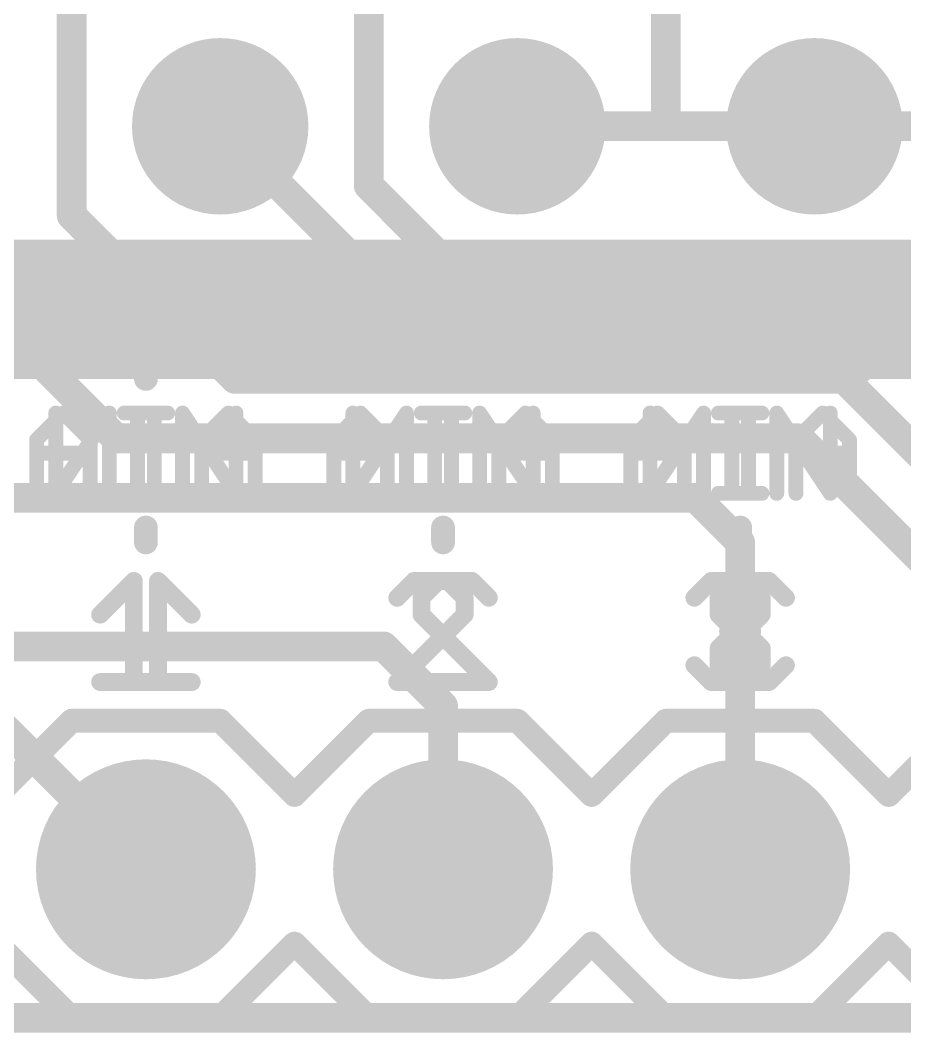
# Model space of a CAD drawing. Extents: x -38 to 87, y -12 to 48.
# Drawn here: x 16.71 to 24.27, y -0.13 to 8.53 of the extents above; entities that cross this region are included whole.
import ezdxf

# ---------------------------------------------------------------- set-up
doc = ezdxf.new("R2010")
doc.units = 0
for name, color, linetype in [('1', 12, 'CONTINUOUS'), ('16', 132, 'CONTINUOUS'), ('17', 110, 'CONTINUOUS'), ('20', 53, 'CONTINUOUS'), ('21', 41, 'CONTINUOUS'), ('22', 40, 'CONTINUOUS'), ('51', 53, 'CONTINUOUS')]:
    doc.layers.add(name, color=color, linetype=linetype)

# ---------------------------------------------------------------- blocks, each defined once
blk = doc.blocks.new('ROUNDP')
at = {"const_width": 0.5}
blk.add_lwpolyline([(0, -0.25, 1), (0, 0.25, 1), (0, -0.25)], format="xyb", dxfattribs=at)
blk = doc.blocks.new('RECT')
blk.add_solid([(-0.5, -0.5), (0.5, -0.5), (-0.5, 0.5), (0.5, 0.5)])

msp = doc.modelspace()

# ---------------------------------------------------------------- linework, layer by layer
at = {"layer": '1', "const_width": 0.254}
for points in [[(17.145, 9.52), (17.145, 6.858)], [(19.685, 9.52), (19.685, 7.112)], [(22.225, 9.52), (22.225, 7.62)], [(18.415, 7.62), (20.066, 5.969)], [(20.955, 7.62), (22.225, 7.62)], [(22.225, 7.62), (23.495, 7.62)], [(24.511, 7.62), (23.495, 7.62)], [(20.32, 6.477), (19.685, 7.112)], [(17.145, 6.858), (18.542, 5.461)], [(15.875, 6.604), (17.526, 4.953)], [(24.511, 6.477), (20.32, 6.477)], [(20.066, 5.969), (24.13, 5.969)], [(24.13, 5.969), (26.67, 3.429)], [(18.542, 5.461), (23.749, 5.461)], [(23.749, 5.461), (27.94, 1.27)], [(17.526, 4.953), (23.368, 4.953)], [(23.368, 4.953), (25.4, 2.921)], [(15.748, 4.445), (22.479, 4.445)], [(22.479, 4.445), (22.86, 4.064)], [(22.86, 4.064), (22.86, 1.27)], [(12.319, 3.175), (19.812, 3.175)], [(20.32, 2.667), (19.812, 3.175)], [(17.78, 1.27), (16.383, 2.667)], [(20.32, 1.27), (20.32, 2.667)], [(0, 0), (68.58, 0)]]:
    msp.add_lwpolyline(points, dxfattribs=at)
at = {"layer": '1', "const_width": 0.127}
for points in [[(18.4599, 7.6649, 1), (18.3701, 7.5751)], [(20.955, 7.6835, 1), (20.955, 7.5565)], [(22.225, 7.6835, 1), (22.225, 7.5565)], [(22.225, 7.5565, 1), (22.225, 7.6835)], [(23.495, 7.6835, 1), (23.495, 7.5565)], [(23.495, 7.5565, 1), (23.495, 7.6835)], [(22.1615, 7.62, 1), (22.2885, 7.62)], [(19.7299, 7.1569, 1), (19.6401, 7.0671)], [(19.6215, 7.112, 1), (19.7485, 7.112)], [(17.1899, 6.9029, 1), (17.1001, 6.8131)], [(17.0815, 6.858, 1), (17.2085, 6.858)], [(20.32, 6.5405, 1), (20.32, 6.4135)], [(20.2751, 6.4321, 1), (20.3649, 6.5219)], [(20.066, 6.0325, 1), (20.066, 5.9055)], [(20.0211, 5.9241, 1), (20.1109, 6.0139)], [(24.1749, 6.0139, 1), (24.0851, 5.9241)], [(24.13, 5.9055, 1), (24.13, 6.0325)], [(18.542, 5.5245, 1), (18.542, 5.3975)], [(18.4971, 5.4161, 1), (18.5869, 5.5059)], [(23.7939, 5.5059, 1), (23.7041, 5.4161)], [(23.749, 5.3975, 1), (23.749, 5.5245)], [(17.526, 5.0165, 1), (17.526, 4.8895)], [(17.4811, 4.9081, 1), (17.5709, 4.9979)], [(23.4129, 4.9979, 1), (23.3231, 4.9081)], [(23.368, 4.8895, 1), (23.368, 5.0165)], [(22.5239, 4.4899, 1), (22.4341, 4.4001)], [(22.479, 4.3815, 1), (22.479, 4.5085)], [(22.9235, 4.064, 1), (22.7965, 4.064)], [(22.8151, 4.0191, 1), (22.9049, 4.1089)], [(19.8569, 3.2199, 1), (19.7671, 3.1301)], [(19.812, 3.1115, 1), (19.812, 3.2385)], [(20.3835, 2.667, 1), (20.2565, 2.667)], [(20.2751, 2.6221, 1), (20.3649, 2.7119)], [(17.7351, 1.2251, 1), (17.8249, 1.3149)], [(20.2565, 1.27, 1), (20.3835, 1.27)], [(22.7965, 1.27, 1), (22.9235, 1.27)]]:
    msp.add_lwpolyline(points, format="xyb", dxfattribs=at)
at = {"layer": '16'}
for points, const_width in [([(12.827, 5.969), (47.244, 5.969)], 1.016), ([(0, 0), (68.58, 0)], 0.254)]:
    msp.add_lwpolyline(points, dxfattribs=dict(at, const_width=const_width))
at = {"layer": '20', "const_width": 0.2032}
msp.add_lwpolyline([(6.35, 0), (62.23, 0)], dxfattribs=at)
at = {"layer": '21'}
for points, const_width in [([(62.74, 6.55), (5.84, 6.55)], 0.2032), ([(21.8009, 6.1855), (21.8009, 5.4991)], 0.127), ([(22.6637, 6.1855), (22.5493, 6.0711)], 0.127), ([(22.8925, 6.1855), (22.6637, 6.1855)], 0.127), ([(23.0069, 6.0711), (22.8925, 6.1855)], 0.127), ([(23.2977, 5.9567), (23.5265, 6.1855)], 0.127), ([(23.5265, 6.1855), (23.5265, 5.4991)], 0.127), ([(17.78, 5.461), (17.78, 6.096)], 0.2032), ([(20.32, 5.461), (20.32, 6.096)], 0.2032), ([(22.5493, 6.0711), (22.5493, 5.6135)], 0.127), ([(22.5493, 5.6135), (22.6637, 5.4991)], 0.127), ([(22.8925, 5.4991), (23.0069, 5.6135)], 0.127), ([(21.8009, 5.4991), (22.2585, 5.4991)], 0.127), ([(22.6637, 5.4991), (22.8925, 5.4991)], 0.127), ([(23.2977, 5.4991), (23.7553, 5.4991)], 0.127), ([(16.8456, 4.9407), (17.0744, 5.1695)], 0.127), ([(17.0744, 5.1695), (17.3032, 4.9407)], 0.127), ([(17.594, 5.1695), (17.8228, 5.1695)], 0.127), ([(17.7084, 4.4831), (17.7084, 5.1695)], 0.127), ([(18.093, 4.4831), (18.093, 5.1695)], 0.127), ([(18.093, 5.1695), (18.5506, 4.4831)], 0.127), ([(18.5506, 4.4831), (18.5506, 5.1695)], 0.127), ([(19.3856, 4.9407), (19.6144, 5.1695)], 0.127), ([(19.6144, 5.1695), (19.8432, 4.9407)], 0.127), ([(20.134, 5.1695), (20.3628, 5.1695)], 0.127), ([(20.2484, 4.4831), (20.2484, 5.1695)], 0.127), ([(20.633, 4.4831), (20.633, 5.1695)], 0.127), ([(20.633, 5.1695), (21.0906, 4.4831)], 0.127), ([(21.0906, 4.4831), (21.0906, 5.1695)], 0.127), ([(21.9256, 4.9407), (22.1544, 5.1695)], 0.127), ([(22.1544, 5.1695), (22.3832, 4.9407)], 0.127), ([(22.674, 5.1695), (22.9028, 5.1695)], 0.127), ([(22.7884, 4.4831), (22.7884, 5.1695)], 0.127), ([(23.173, 4.4831), (23.173, 5.1695)], 0.127), ([(23.173, 5.1695), (23.6306, 4.4831)], 0.127), ([(23.6306, 4.4831), (23.6306, 5.1695)], 0.127), ([(16.8456, 4.4831), (16.8456, 4.9407)], 0.127), ([(17.3032, 4.9407), (17.3032, 4.4831)], 0.127), ([(19.3856, 4.4831), (19.3856, 4.9407)], 0.127), ([(19.8432, 4.9407), (19.8432, 4.4831)], 0.127), ([(21.9256, 4.4831), (21.9256, 4.9407)], 0.127), ([(22.3832, 4.9407), (22.3832, 4.4831)], 0.127), ([(16.8456, 4.8263), (17.3032, 4.8263)], 0.127), ([(19.3856, 4.8263), (19.8432, 4.8263)], 0.127), ([(21.9256, 4.8263), (22.3832, 4.8263)], 0.127), ([(17.594, 4.4831), (17.8228, 4.4831)], 0.127), ([(20.134, 4.4831), (20.3628, 4.4831)], 0.127), ([(22.674, 4.4831), (22.9028, 4.4831)], 0.127), ([(17.78, 4.064), (17.78, 4.191)], 0.2032), ([(20.32, 4.064), (20.32, 4.191)], 0.2032), ([(22.86, 4.064), (22.86, 4.191)], 0.2032), ([(17.3884, 3.4464), (17.6766, 3.7345)], 0.1524), ([(17.6766, 3.7345), (17.6766, 2.8702)], 0.1524), ([(20.0725, 3.7345), (19.9284, 3.5905)], 0.1524), ([(20.3606, 3.7345), (20.0725, 3.7345)], 0.1524), ([(20.5047, 3.5905), (20.3606, 3.7345)], 0.1524), ([(22.4684, 3.5905), (22.6125, 3.7345)], 0.1524), ([(22.6125, 3.7345), (22.9006, 3.7345)], 0.1524), ([(22.9006, 3.7345), (23.0447, 3.5905)], 0.1524), ([(20.5047, 3.4464), (20.5047, 3.5905)], 0.1524), ([(23.0447, 3.5905), (23.0447, 3.4464)], 0.1524), ([(19.9284, 2.8702), (20.5047, 3.4464)], 0.1524), ([(23.0447, 3.4464), (22.9006, 3.3024)], 0.1524), ([(22.9006, 3.3024), (22.7566, 3.3024)], 0.1524), ([(22.9006, 3.3024), (23.0447, 3.1583)], 0.1524), ([(23.0447, 3.1583), (23.0447, 3.0143)], 0.1524), ([(22.6125, 2.8702), (22.4684, 3.0143)], 0.1524), ([(23.0447, 3.0143), (22.9006, 2.8702)], 0.1524), ([(17.3884, 2.8702), (17.9647, 2.8702)], 0.1524), ([(20.5047, 2.8702), (19.9284, 2.8702)], 0.1524), ([(22.9006, 2.8702), (22.6125, 2.8702)], 0.1524), ([(16.51, 1.905), (17.145, 2.54)], 0.2032), ([(17.145, 2.54), (18.415, 2.54)], 0.2032), ([(18.415, 2.54), (19.05, 1.905)], 0.2032), ([(19.05, 1.905), (19.685, 2.54)], 0.2032), ([(19.685, 2.54), (20.955, 2.54)], 0.2032), ([(20.955, 2.54), (21.59, 1.905)], 0.2032), ([(22.225, 2.54), (21.59, 1.905)], 0.2032), ([(22.225, 2.54), (23.495, 2.54)], 0.2032), ([(23.495, 2.54), (24.13, 1.905)], 0.2032), ([(24.765, 2.54), (24.13, 1.905)], 0.2032), ([(17.145, 0), (16.51, 0.635)], 0.2032), ([(19.05, 0.635), (18.415, 0)], 0.2032), ([(19.685, 0), (19.05, 0.635)], 0.2032), ([(21.59, 0.635), (20.955, 0)], 0.2032), ([(21.59, 0.635), (22.225, 0)], 0.2032), ([(24.13, 0.635), (23.495, 0)], 0.2032), ([(24.13, 0.635), (24.765, 0)], 0.2032), ([(18.415, 0), (17.145, 0)], 0.2032), ([(20.955, 0), (19.685, 0)], 0.2032), ([(23.495, 0), (22.225, 0)], 0.2032)]:
    msp.add_lwpolyline(points, dxfattribs=dict(at, const_width=const_width))
for points, const_width in [([(21.8326, 6.1855, 1), (21.7691, 6.1855)], 0.0635), ([(22.6637, 6.2172, 1), (22.6637, 6.1537)], 0.0635), ([(22.6861, 6.163, 1), (22.6412, 6.2079)], 0.0635), ([(22.9149, 6.2079, 1), (22.87, 6.163)], 0.0635), ([(22.8925, 6.1537, 1), (22.8925, 6.2172)], 0.0635), ([(23.5583, 6.1855, 1), (23.4948, 6.1855)], 0.0635), ([(23.549, 6.163, 1), (23.5041, 6.2079)], 0.0635), ([(17.8308, 6.096, 1), (17.7292, 6.096)], 0.1016), ([(20.3708, 6.096, 1), (20.2692, 6.096)], 0.1016), ([(22.581, 6.0711, 1), (22.5175, 6.0711)], 0.0635), ([(22.5268, 6.0935, 1), (22.5717, 6.0486)], 0.0635), ([(22.9844, 6.0486, 1), (23.0293, 6.0935)], 0.0635), ([(23.2753, 5.9791, 1), (23.3202, 5.9342)], 0.0635), ([(22.5175, 5.6135, 1), (22.581, 5.6135)], 0.0635), ([(22.5717, 5.6359, 1), (22.5268, 5.591)], 0.0635), ([(23.0293, 5.591, 1), (22.9844, 5.6359)], 0.0635), ([(21.8009, 5.5309, 1), (21.8009, 5.4674)], 0.0635), ([(22.2585, 5.4674, 1), (22.2585, 5.5309)], 0.0635), ([(22.6637, 5.5309, 1), (22.6637, 5.4674)], 0.0635), ([(22.6412, 5.4766, 1), (22.6861, 5.5216)], 0.0635), ([(22.87, 5.5216, 1), (22.9149, 5.4766)], 0.0635), ([(22.8925, 5.4674, 1), (22.8925, 5.5309)], 0.0635), ([(23.2977, 5.5309, 1), (23.2977, 5.4674)], 0.0635), ([(23.7553, 5.4674, 1), (23.7553, 5.5309)], 0.0635), ([(17.7292, 5.461, 1), (17.8308, 5.461)], 0.1016), ([(20.2692, 5.461, 1), (20.3708, 5.461)], 0.1016), ([(21.7691, 5.4991, 1), (21.8326, 5.4991)], 0.0635), ([(23.4948, 5.4991, 1), (23.5583, 5.4991)], 0.0635), ([(17.0969, 5.1919, 1), (17.052, 5.147)], 0.0635), ([(17.0969, 5.147, 1), (17.052, 5.1919)], 0.0635), ([(17.594, 5.2012, 1), (17.594, 5.1377)], 0.0635), ([(17.7402, 5.1695, 1), (17.6767, 5.1695)], 0.0635), ([(17.8228, 5.1377, 1), (17.8228, 5.2012)], 0.0635), ([(18.1247, 5.1695, 1), (18.0612, 5.1695)], 0.0635), ([(18.1194, 5.1871, 1), (18.0666, 5.1519)], 0.0635), ([(18.5823, 5.1695, 1), (18.5188, 5.1695)], 0.0635), ([(19.6369, 5.1919, 1), (19.592, 5.147)], 0.0635), ([(19.6369, 5.147, 1), (19.592, 5.1919)], 0.0635), ([(20.134, 5.2012, 1), (20.134, 5.1377)], 0.0635), ([(20.2802, 5.1695, 1), (20.2167, 5.1695)], 0.0635), ([(20.3628, 5.1377, 1), (20.3628, 5.2012)], 0.0635), ([(20.6647, 5.1695, 1), (20.6012, 5.1695)], 0.0635), ([(20.6594, 5.1871, 1), (20.6066, 5.1519)], 0.0635), ([(21.1223, 5.1695, 1), (21.0588, 5.1695)], 0.0635), ([(22.1769, 5.1919, 1), (22.132, 5.147)], 0.0635), ([(22.1769, 5.147, 1), (22.132, 5.1919)], 0.0635), ([(22.674, 5.2012, 1), (22.674, 5.1377)], 0.0635), ([(22.8202, 5.1695, 1), (22.7567, 5.1695)], 0.0635), ([(22.9028, 5.1377, 1), (22.9028, 5.2012)], 0.0635), ([(23.2047, 5.1695, 1), (23.1412, 5.1695)], 0.0635), ([(23.1994, 5.1871, 1), (23.1466, 5.1519)], 0.0635), ([(23.6623, 5.1695, 1), (23.5988, 5.1695)], 0.0635), ([(16.8774, 4.9407, 1), (16.8139, 4.9407)], 0.0635), ([(16.8232, 4.9631, 1), (16.8681, 4.9182)], 0.0635), ([(17.335, 4.9407, 1), (17.2715, 4.9407)], 0.0635), ([(17.2808, 4.9182, 1), (17.3257, 4.9631)], 0.0635), ([(19.4174, 4.9407, 1), (19.3539, 4.9407)], 0.0635), ([(19.3632, 4.9631, 1), (19.4081, 4.9182)], 0.0635), ([(19.875, 4.9407, 1), (19.8115, 4.9407)], 0.0635), ([(19.8208, 4.9182, 1), (19.8657, 4.9631)], 0.0635), ([(21.9574, 4.9407, 1), (21.8939, 4.9407)], 0.0635), ([(21.9032, 4.9631, 1), (21.9481, 4.9182)], 0.0635), ([(22.415, 4.9407, 1), (22.3515, 4.9407)], 0.0635), ([(22.3608, 4.9182, 1), (22.4057, 4.9631)], 0.0635), ([(16.8456, 4.858, 1), (16.8456, 4.7945)], 0.0635), ([(17.3032, 4.7945, 1), (17.3032, 4.858)], 0.0635), ([(19.3856, 4.858, 1), (19.3856, 4.7945)], 0.0635), ([(19.8432, 4.7945, 1), (19.8432, 4.858)], 0.0635), ([(21.9256, 4.858, 1), (21.9256, 4.7945)], 0.0635), ([(22.3832, 4.7945, 1), (22.3832, 4.858)], 0.0635), ([(16.8139, 4.4831, 1), (16.8774, 4.4831)], 0.0635), ([(17.2715, 4.4831, 1), (17.335, 4.4831)], 0.0635), ([(17.594, 4.5149, 1), (17.594, 4.4514)], 0.0635), ([(17.6767, 4.4831, 1), (17.7402, 4.4831)], 0.0635), ([(17.8228, 4.4514, 1), (17.8228, 4.5149)], 0.0635), ([(18.0612, 4.4831, 1), (18.1247, 4.4831)], 0.0635), ([(18.5188, 4.4831, 1), (18.5823, 4.4831)], 0.0635), ([(18.5241, 4.4655, 1), (18.577, 4.5007)], 0.0635), ([(19.3539, 4.4831, 1), (19.4174, 4.4831)], 0.0635), ([(19.8115, 4.4831, 1), (19.875, 4.4831)], 0.0635), ([(20.134, 4.5149, 1), (20.134, 4.4514)], 0.0635), ([(20.2167, 4.4831, 1), (20.2802, 4.4831)], 0.0635), ([(20.3628, 4.4514, 1), (20.3628, 4.5149)], 0.0635), ([(20.6012, 4.4831, 1), (20.6647, 4.4831)], 0.0635), ([(21.0588, 4.4831, 1), (21.1223, 4.4831)], 0.0635), ([(21.0641, 4.4655, 1), (21.117, 4.5007)], 0.0635), ([(21.8939, 4.4831, 1), (21.9574, 4.4831)], 0.0635), ([(22.3515, 4.4831, 1), (22.415, 4.4831)], 0.0635), ([(22.674, 4.5149, 1), (22.674, 4.4514)], 0.0635), ([(22.7567, 4.4831, 1), (22.8202, 4.4831)], 0.0635), ([(22.9028, 4.4514, 1), (22.9028, 4.5149)], 0.0635), ([(23.1412, 4.4831, 1), (23.2047, 4.4831)], 0.0635), ([(23.5988, 4.4831, 1), (23.6623, 4.4831)], 0.0635), ([(23.6041, 4.4655, 1), (23.657, 4.5007)], 0.0635), ([(17.8308, 4.191, 1), (17.7292, 4.191)], 0.1016), ([(20.3708, 4.191, 1), (20.2692, 4.191)], 0.1016), ([(22.9108, 4.191, 1), (22.8092, 4.191)], 0.1016), ([(17.7292, 4.064, 1), (17.8308, 4.064)], 0.1016), ([(20.2692, 4.064, 1), (20.3708, 4.064)], 0.1016), ([(22.8092, 4.064, 1), (22.9108, 4.064)], 0.1016), ([(17.7147, 3.7345, 1), (17.6385, 3.7345)], 0.0762), ([(17.7035, 3.7076, 1), (17.6496, 3.7615)], 0.0762), ([(20.0725, 3.7726, 1), (20.0725, 3.6964)], 0.0762), ([(20.0994, 3.7076, 1), (20.0456, 3.7615)], 0.0762), ([(20.3876, 3.7615, 1), (20.3337, 3.7076)], 0.0762), ([(20.3606, 3.6964, 1), (20.3606, 3.7726)], 0.0762), ([(22.6125, 3.7726, 1), (22.6125, 3.6964)], 0.0762), ([(22.6394, 3.7076, 1), (22.5856, 3.7615)], 0.0762), ([(22.9276, 3.7615, 1), (22.8737, 3.7076)], 0.0762), ([(22.9006, 3.6964, 1), (22.9006, 3.7726)], 0.0762), ([(19.9015, 3.6174, 1), (19.9554, 3.5635)], 0.0762), ([(20.5428, 3.5905, 1), (20.4666, 3.5905)], 0.0762), ([(20.4777, 3.5635, 1), (20.5316, 3.6174)], 0.0762), ([(22.4415, 3.6174, 1), (22.4954, 3.5635)], 0.0762), ([(23.0828, 3.5905, 1), (23.0066, 3.5905)], 0.0762), ([(23.0177, 3.5635, 1), (23.0716, 3.6174)], 0.0762), ([(17.3615, 3.4734, 1), (17.4154, 3.4195)], 0.0762), ([(20.4666, 3.4464, 1), (20.5428, 3.4464)], 0.0762), ([(20.5316, 3.4195, 1), (20.4777, 3.4734)], 0.0762), ([(23.0066, 3.4464, 1), (23.0828, 3.4464)], 0.0762), ([(23.0716, 3.4195, 1), (23.0177, 3.4734)], 0.0762), ([(22.7566, 3.3405, 1), (22.7566, 3.2643)], 0.0762), ([(22.9276, 3.3293, 1), (22.8737, 3.2754)], 0.0762), ([(22.9006, 3.2643, 1), (22.9006, 3.3405)], 0.0762), ([(22.8737, 3.3293, 1), (22.9276, 3.2754)], 0.0762), ([(23.0828, 3.1583, 1), (23.0066, 3.1583)], 0.0762), ([(23.0177, 3.1314, 1), (23.0716, 3.1853)], 0.0762), ([(22.4954, 3.0412, 1), (22.4415, 2.9873)], 0.0762), ([(23.0066, 3.0143, 1), (23.0828, 3.0143)], 0.0762), ([(23.0716, 2.9873, 1), (23.0177, 3.0412)], 0.0762), ([(17.3884, 2.9083, 1), (17.3884, 2.8321)], 0.0762), ([(17.9647, 2.8321, 1), (17.9647, 2.9083)], 0.0762), ([(19.9284, 2.9083, 1), (19.9284, 2.8321)], 0.0762), ([(20.5047, 2.8321, 1), (20.5047, 2.9083)], 0.0762), ([(22.6125, 2.9083, 1), (22.6125, 2.8321)], 0.0762), ([(22.9006, 2.8321, 1), (22.9006, 2.9083)], 0.0762), ([(17.6385, 2.8702, 1), (17.7147, 2.8702)], 0.0762), ([(19.9015, 2.8971, 1), (19.9554, 2.8433)], 0.0762), ([(22.5856, 2.8433, 1), (22.6394, 2.8971)], 0.0762), ([(22.8737, 2.8971, 1), (22.9276, 2.8433)], 0.0762), ([(17.145, 2.5908, 1), (17.145, 2.4892)], 0.1016), ([(17.1809, 2.5041, 1), (17.1091, 2.5759)], 0.1016), ([(18.4509, 2.5759, 1), (18.3791, 2.5041)], 0.1016), ([(18.415, 2.4892, 1), (18.415, 2.5908)], 0.1016), ([(19.685, 2.5908, 1), (19.685, 2.4892)], 0.1016), ([(19.7209, 2.5041, 1), (19.6491, 2.5759)], 0.1016), ([(20.9909, 2.5759, 1), (20.9191, 2.5041)], 0.1016), ([(20.955, 2.4892, 1), (20.955, 2.5908)], 0.1016), ([(22.225, 2.5908, 1), (22.225, 2.4892)], 0.1016), ([(22.2609, 2.5041, 1), (22.1891, 2.5759)], 0.1016), ([(23.5309, 2.5759, 1), (23.4591, 2.5041)], 0.1016), ([(23.495, 2.4892, 1), (23.495, 2.5908)], 0.1016), ([(19.0141, 1.9409, 1), (19.0859, 1.8691)], 0.1016), ([(19.0141, 1.8691, 1), (19.0859, 1.9409)], 0.1016), ([(21.5541, 1.9409, 1), (21.6259, 1.8691)], 0.1016), ([(21.5541, 1.8691, 1), (21.6259, 1.9409)], 0.1016), ([(24.0941, 1.9409, 1), (24.1659, 1.8691)], 0.1016), ([(24.0941, 1.8691, 1), (24.1659, 1.9409)], 0.1016), ([(19.0859, 0.6709, 1), (19.0141, 0.5991)], 0.1016), ([(19.0859, 0.5991, 1), (19.0141, 0.6709)], 0.1016), ([(21.6259, 0.6709, 1), (21.5541, 0.5991)], 0.1016), ([(21.6259, 0.5991, 1), (21.5541, 0.6709)], 0.1016), ([(24.1659, 0.6709, 1), (24.0941, 0.5991)], 0.1016), ([(24.1659, 0.5991, 1), (24.0941, 0.6709)], 0.1016), ([(17.145, 0.0508, 1), (17.145, -0.0508)], 0.1016), ([(17.1091, -0.0359, 1), (17.1809, 0.0359)], 0.1016), ([(18.3791, 0.0359, 1), (18.4509, -0.0359)], 0.1016), ([(18.415, -0.0508, 1), (18.415, 0.0508)], 0.1016), ([(19.685, 0.0508, 1), (19.685, -0.0508)], 0.1016), ([(19.6491, -0.0359, 1), (19.7209, 0.0359)], 0.1016), ([(20.9191, 0.0359, 1), (20.9909, -0.0359)], 0.1016), ([(20.955, -0.0508, 1), (20.955, 0.0508)], 0.1016), ([(22.225, 0.0508, 1), (22.225, -0.0508)], 0.1016), ([(22.1891, -0.0359, 1), (22.2609, 0.0359)], 0.1016), ([(23.4591, 0.0359, 1), (23.5309, -0.0359)], 0.1016), ([(23.495, -0.0508, 1), (23.495, 0.0508)], 0.1016)]:
    msp.add_lwpolyline(points, format="xyb", dxfattribs=dict(at, const_width=const_width))
at = {"layer": '22'}
for points, const_width in [([(22.2252, 6.1855, 1), (22.1617, 6.1855)], 0.0635), ([(22.2159, 6.2079, 1), (22.171, 6.163)], 0.0635), ([(22.8275, 6.2172, 1), (22.8275, 6.1537)], 0.0635), ([(22.85, 6.163, 1), (22.8051, 6.2079)], 0.0635), ([(23.0788, 6.2079, 1), (23.0339, 6.163)], 0.0635), ([(23.0563, 6.1537, 1), (23.0563, 6.2172)], 0.0635), ([(23.9509, 6.1855, 1), (23.8874, 6.1855)], 0.0635), ([(17.8308, 6.096, 1), (17.7292, 6.096)], 0.1016), ([(20.3708, 6.096, 1), (20.2692, 6.096)], 0.1016), ([(22.6907, 6.0935, 1), (22.7356, 6.0486)], 0.0635), ([(23.2025, 6.0711, 1), (23.139, 6.0711)], 0.0635), ([(23.1483, 6.0486, 1), (23.1932, 6.0935)], 0.0635), ([(22.3998, 5.9342, 1), (22.4447, 5.9791)], 0.0635), ([(22.7356, 5.6359, 1), (22.6907, 5.591)], 0.0635), ([(23.139, 5.6135, 1), (23.2025, 5.6135)], 0.0635), ([(23.1932, 5.591, 1), (23.1483, 5.6359)], 0.0635), ([(21.9647, 5.5309, 1), (21.9647, 5.4674)], 0.0635), ([(22.4223, 5.4674, 1), (22.4223, 5.5309)], 0.0635), ([(22.8275, 5.5309, 1), (22.8275, 5.4674)], 0.0635), ([(22.8051, 5.4766, 1), (22.85, 5.5216)], 0.0635), ([(23.0339, 5.5216, 1), (23.0788, 5.4766)], 0.0635), ([(23.0563, 5.4674, 1), (23.0563, 5.5309)], 0.0635), ([(23.4615, 5.5309, 1), (23.4615, 5.4674)], 0.0635), ([(23.9191, 5.4674, 1), (23.9191, 5.5309)], 0.0635), ([(17.7292, 5.461, 1), (17.8308, 5.461)], 0.1016), ([(20.2692, 5.461, 1), (20.3708, 5.461)], 0.1016), ([(22.1617, 5.4991, 1), (22.2252, 5.4991)], 0.0635), ([(23.8874, 5.4991, 1), (23.9509, 5.4991)], 0.0635), ([(17.0412, 5.1695, 1), (16.9777, 5.1695)], 0.0635), ([(17.4988, 5.1695, 1), (17.4353, 5.1695)], 0.0635), ([(17.4934, 5.1519, 1), (17.4406, 5.1871)], 0.0635), ([(17.7372, 5.2012, 1), (17.7372, 5.1377)], 0.0635), ([(17.8833, 5.1695, 1), (17.8198, 5.1695)], 0.0635), ([(17.966, 5.1377, 1), (17.966, 5.2012)], 0.0635), ([(18.508, 5.1919, 1), (18.4631, 5.147)], 0.0635), ([(18.508, 5.147, 1), (18.4631, 5.1919)], 0.0635), ([(19.5812, 5.1695, 1), (19.5177, 5.1695)], 0.0635), ([(20.0388, 5.1695, 1), (19.9753, 5.1695)], 0.0635), ([(20.0334, 5.1519, 1), (19.9806, 5.1871)], 0.0635), ([(20.2772, 5.2012, 1), (20.2772, 5.1377)], 0.0635), ([(20.4233, 5.1695, 1), (20.3598, 5.1695)], 0.0635), ([(20.506, 5.1377, 1), (20.506, 5.2012)], 0.0635), ([(21.048, 5.1919, 1), (21.0031, 5.147)], 0.0635), ([(21.048, 5.147, 1), (21.0031, 5.1919)], 0.0635), ([(22.1212, 5.1695, 1), (22.0577, 5.1695)], 0.0635), ([(22.5788, 5.1695, 1), (22.5153, 5.1695)], 0.0635), ([(22.5734, 5.1519, 1), (22.5206, 5.1871)], 0.0635), ([(22.8172, 5.2012, 1), (22.8172, 5.1377)], 0.0635), ([(22.9633, 5.1695, 1), (22.8998, 5.1695)], 0.0635), ([(23.046, 5.1377, 1), (23.046, 5.2012)], 0.0635), ([(23.588, 5.1919, 1), (23.5431, 5.147)], 0.0635), ([(23.588, 5.147, 1), (23.5431, 5.1919)], 0.0635), ([(18.2885, 4.9407, 1), (18.225, 4.9407)], 0.0635), ([(18.2343, 4.9631, 1), (18.2792, 4.9182)], 0.0635), ([(18.7461, 4.9407, 1), (18.6826, 4.9407)], 0.0635), ([(18.6919, 4.9182, 1), (18.7368, 4.9631)], 0.0635), ([(20.8285, 4.9407, 1), (20.765, 4.9407)], 0.0635), ([(20.7743, 4.9631, 1), (20.8192, 4.9182)], 0.0635), ([(21.2861, 4.9407, 1), (21.2226, 4.9407)], 0.0635), ([(21.2319, 4.9182, 1), (21.2768, 4.9631)], 0.0635), ([(23.3685, 4.9407, 1), (23.305, 4.9407)], 0.0635), ([(23.3143, 4.9631, 1), (23.3592, 4.9182)], 0.0635), ([(23.8261, 4.9407, 1), (23.7626, 4.9407)], 0.0635), ([(23.7719, 4.9182, 1), (23.8168, 4.9631)], 0.0635), ([(18.2568, 4.858, 1), (18.2568, 4.7945)], 0.0635), ([(18.7144, 4.7945, 1), (18.7144, 4.858)], 0.0635), ([(20.7968, 4.858, 1), (20.7968, 4.7945)], 0.0635), ([(21.2544, 4.7945, 1), (21.2544, 4.858)], 0.0635), ([(23.3368, 4.858, 1), (23.3368, 4.7945)], 0.0635), ([(23.7944, 4.7945, 1), (23.7944, 4.858)], 0.0635), ([(16.983, 4.5007, 1), (17.0359, 4.4655)], 0.0635), ([(16.9777, 4.4831, 1), (17.0412, 4.4831)], 0.0635), ([(17.4353, 4.4831, 1), (17.4988, 4.4831)], 0.0635), ([(17.7372, 4.5149, 1), (17.7372, 4.4514)], 0.0635), ([(17.8198, 4.4831, 1), (17.8833, 4.4831)], 0.0635), ([(17.966, 4.4514, 1), (17.966, 4.5149)], 0.0635), ([(18.225, 4.4831, 1), (18.2885, 4.4831)], 0.0635), ([(18.6826, 4.4831, 1), (18.7461, 4.4831)], 0.0635), ([(19.523, 4.5007, 1), (19.5759, 4.4655)], 0.0635), ([(19.5177, 4.4831, 1), (19.5812, 4.4831)], 0.0635), ([(19.9753, 4.4831, 1), (20.0388, 4.4831)], 0.0635), ([(20.2772, 4.5149, 1), (20.2772, 4.4514)], 0.0635), ([(20.3598, 4.4831, 1), (20.4233, 4.4831)], 0.0635), ([(20.506, 4.4514, 1), (20.506, 4.5149)], 0.0635), ([(20.765, 4.4831, 1), (20.8285, 4.4831)], 0.0635), ([(21.2226, 4.4831, 1), (21.2861, 4.4831)], 0.0635), ([(22.063, 4.5007, 1), (22.1159, 4.4655)], 0.0635), ([(22.0577, 4.4831, 1), (22.1212, 4.4831)], 0.0635), ([(22.5153, 4.4831, 1), (22.5788, 4.4831)], 0.0635), ([(22.8172, 4.5149, 1), (22.8172, 4.4514)], 0.0635), ([(22.8998, 4.4831, 1), (22.9633, 4.4831)], 0.0635), ([(23.046, 4.4514, 1), (23.046, 4.5149)], 0.0635), ([(23.305, 4.4831, 1), (23.3685, 4.4831)], 0.0635), ([(23.7626, 4.4831, 1), (23.8261, 4.4831)], 0.0635), ([(17.8308, 4.191, 1), (17.7292, 4.191)], 0.1016), ([(20.3708, 4.191, 1), (20.2692, 4.191)], 0.1016), ([(22.9108, 4.191, 1), (22.8092, 4.191)], 0.1016), ([(17.7292, 4.064, 1), (17.8308, 4.064)], 0.1016), ([(20.2692, 4.064, 1), (20.3708, 4.064)], 0.1016), ([(22.8092, 4.064, 1), (22.9108, 4.064)], 0.1016), ([(17.9104, 3.7615, 1), (17.8565, 3.7076)], 0.0762), ([(17.9215, 3.7345, 1), (17.8453, 3.7345)], 0.0762), ([(20.2794, 3.7726, 1), (20.2794, 3.6964)], 0.0762), ([(20.3063, 3.7076, 1), (20.2524, 3.7615)], 0.0762), ([(20.5944, 3.7615, 1), (20.5406, 3.7076)], 0.0762), ([(20.5675, 3.6964, 1), (20.5675, 3.7726)], 0.0762), ([(22.8194, 3.7726, 1), (22.8194, 3.6964)], 0.0762), ([(22.8463, 3.7076, 1), (22.7924, 3.7615)], 0.0762), ([(23.1344, 3.7615, 1), (23.0806, 3.7076)], 0.0762), ([(23.1075, 3.6964, 1), (23.1075, 3.7726)], 0.0762), ([(20.1734, 3.5905, 1), (20.0972, 3.5905)], 0.0762), ([(20.1084, 3.6174, 1), (20.1623, 3.5635)], 0.0762), ([(20.6846, 3.5635, 1), (20.7385, 3.6174)], 0.0762), ([(22.7134, 3.5905, 1), (22.6372, 3.5905)], 0.0762), ([(22.6484, 3.6174, 1), (22.7023, 3.5635)], 0.0762), ([(23.2246, 3.5635, 1), (23.2785, 3.6174)], 0.0762), ([(18.1446, 3.4195, 1), (18.1985, 3.4734)], 0.0762), ([(20.1623, 3.4734, 1), (20.1084, 3.4195)], 0.0762), ([(20.0972, 3.4464, 1), (20.1734, 3.4464)], 0.0762), ([(22.7023, 3.4734, 1), (22.6484, 3.4195)], 0.0762), ([(22.6372, 3.4464, 1), (22.7134, 3.4464)], 0.0762), ([(22.8194, 3.3405, 1), (22.8194, 3.2643)], 0.0762), ([(22.8463, 3.2754, 1), (22.7924, 3.3293)], 0.0762), ([(22.9634, 3.2643, 1), (22.9634, 3.3405)], 0.0762), ([(22.7924, 3.2754, 1), (22.8463, 3.3293)], 0.0762), ([(22.7134, 3.1583, 1), (22.6372, 3.1583)], 0.0762), ([(22.6484, 3.1853, 1), (22.7023, 3.1314)], 0.0762), ([(22.7023, 3.0412, 1), (22.6484, 2.9873)], 0.0762), ([(22.6372, 3.0143, 1), (22.7134, 3.0143)], 0.0762), ([(23.2785, 2.9873, 1), (23.2246, 3.0412)], 0.0762), ([(17.5953, 2.9083, 1), (17.5953, 2.8321)], 0.0762), ([(18.1716, 2.8321, 1), (18.1716, 2.9083)], 0.0762), ([(20.1353, 2.9083, 1), (20.1353, 2.8321)], 0.0762), ([(20.7116, 2.8321, 1), (20.7116, 2.9083)], 0.0762), ([(22.8194, 2.9083, 1), (22.8194, 2.8321)], 0.0762), ([(23.1075, 2.8321, 1), (23.1075, 2.9083)], 0.0762), ([(17.8453, 2.8702, 1), (17.9215, 2.8702)], 0.0762), ([(20.6846, 2.8433, 1), (20.7385, 2.8971)], 0.0762), ([(22.7924, 2.8433, 1), (22.8463, 2.8971)], 0.0762), ([(23.0806, 2.8971, 1), (23.1344, 2.8433)], 0.0762)]:
    msp.add_lwpolyline(points, format="xyb", dxfattribs=dict(at, const_width=const_width))
for points, const_width in [([(22.4223, 5.9567), (22.1935, 6.1855)], 0.127), ([(22.1935, 6.1855), (22.1935, 5.4991)], 0.127), ([(22.7131, 6.0711), (22.8275, 6.1855)], 0.127), ([(22.8275, 6.1855), (23.0563, 6.1855)], 0.127), ([(23.0563, 6.1855), (23.1707, 6.0711)], 0.127), ([(23.9191, 6.1855), (23.9191, 5.4991)], 0.127), ([(17.78, 5.461), (17.78, 6.096)], 0.2032), ([(20.32, 5.461), (20.32, 6.096)], 0.2032), ([(23.1707, 6.0711), (23.1707, 5.6135)], 0.127), ([(22.8275, 5.4991), (22.7131, 5.6135)], 0.127), ([(23.1707, 5.6135), (23.0563, 5.4991)], 0.127), ([(22.4223, 5.4991), (21.9647, 5.4991)], 0.127), ([(23.0563, 5.4991), (22.8275, 5.4991)], 0.127), ([(23.9191, 5.4991), (23.4615, 5.4991)], 0.127), ([(17.467, 5.1695), (17.0094, 4.4831)], 0.127), ([(17.0094, 4.4831), (17.0094, 5.1695)], 0.127), ([(17.467, 4.4831), (17.467, 5.1695)], 0.127), ([(17.966, 5.1695), (17.7372, 5.1695)], 0.127), ([(17.8516, 4.4831), (17.8516, 5.1695)], 0.127), ([(18.4856, 5.1695), (18.2568, 4.9407)], 0.127), ([(18.7144, 4.9407), (18.4856, 5.1695)], 0.127), ([(20.007, 5.1695), (19.5494, 4.4831)], 0.127), ([(19.5494, 4.4831), (19.5494, 5.1695)], 0.127), ([(20.007, 4.4831), (20.007, 5.1695)], 0.127), ([(20.506, 5.1695), (20.2772, 5.1695)], 0.127), ([(20.3916, 4.4831), (20.3916, 5.1695)], 0.127), ([(21.0256, 5.1695), (20.7968, 4.9407)], 0.127), ([(21.2544, 4.9407), (21.0256, 5.1695)], 0.127), ([(22.547, 5.1695), (22.0894, 4.4831)], 0.127), ([(22.0894, 4.4831), (22.0894, 5.1695)], 0.127), ([(22.547, 4.4831), (22.547, 5.1695)], 0.127), ([(23.046, 5.1695), (22.8172, 5.1695)], 0.127), ([(22.9316, 4.4831), (22.9316, 5.1695)], 0.127), ([(23.5656, 5.1695), (23.3368, 4.9407)], 0.127), ([(23.7944, 4.9407), (23.5656, 5.1695)], 0.127), ([(18.2568, 4.9407), (18.2568, 4.4831)], 0.127), ([(18.7144, 4.4831), (18.7144, 4.9407)], 0.127), ([(20.7968, 4.9407), (20.7968, 4.4831)], 0.127), ([(21.2544, 4.4831), (21.2544, 4.9407)], 0.127), ([(23.3368, 4.9407), (23.3368, 4.4831)], 0.127), ([(23.7944, 4.4831), (23.7944, 4.9407)], 0.127), ([(18.7144, 4.8263), (18.2568, 4.8263)], 0.127), ([(21.2544, 4.8263), (20.7968, 4.8263)], 0.127), ([(23.7944, 4.8263), (23.3368, 4.8263)], 0.127), ([(17.966, 4.4831), (17.7372, 4.4831)], 0.127), ([(20.506, 4.4831), (20.2772, 4.4831)], 0.127), ([(23.046, 4.4831), (22.8172, 4.4831)], 0.127), ([(17.78, 4.064), (17.78, 4.191)], 0.2032), ([(20.32, 4.064), (20.32, 4.191)], 0.2032), ([(22.86, 4.064), (22.86, 4.191)], 0.2032), ([(18.1716, 3.4464), (17.8834, 3.7345)], 0.1524), ([(17.8834, 3.7345), (17.8834, 2.8702)], 0.1524), ([(20.1353, 3.5905), (20.2794, 3.7345)], 0.1524), ([(20.2794, 3.7345), (20.5675, 3.7345)], 0.1524), ([(20.5675, 3.7345), (20.7116, 3.5905)], 0.1524), ([(22.8194, 3.7345), (22.6753, 3.5905)], 0.1524), ([(23.1075, 3.7345), (22.8194, 3.7345)], 0.1524), ([(23.2516, 3.5905), (23.1075, 3.7345)], 0.1524), ([(20.1353, 3.4464), (20.1353, 3.5905)], 0.1524), ([(22.6753, 3.5905), (22.6753, 3.4464)], 0.1524), ([(20.7116, 2.8702), (20.1353, 3.4464)], 0.1524), ([(22.6753, 3.4464), (22.8194, 3.3024)], 0.1524), ([(22.8194, 3.3024), (22.6753, 3.1583)], 0.1524), ([(22.8194, 3.3024), (22.9634, 3.3024)], 0.1524), ([(22.6753, 3.1583), (22.6753, 3.0143)], 0.1524), ([(22.6753, 3.0143), (22.8194, 2.8702)], 0.1524), ([(23.1075, 2.8702), (23.2516, 3.0143)], 0.1524), ([(18.1716, 2.8702), (17.5953, 2.8702)], 0.1524), ([(20.1353, 2.8702), (20.7116, 2.8702)], 0.1524), ([(22.8194, 2.8702), (23.1075, 2.8702)], 0.1524)]:
    msp.add_lwpolyline(points, dxfattribs=dict(at, const_width=const_width))
at = {"layer": '51', "const_width": 0.1524}
msp.add_lwpolyline([(62.74, 6.55), (5.84, 6.55)], dxfattribs=at)

# ---------------------------------------------------------------- block references
at = {"layer": '17'}
for p, xscale, yscale, rotation in [((18.415, 7.62), 1.508, 1.508, 180), ((18.415, 7.62), 1.508, 1.508, 180), ((20.955, 7.62), 1.508, 1.508, 180), ((20.955, 7.62), 1.508, 1.508, 180), ((23.495, 7.62), 1.508, 1.508, 180), ((23.495, 7.62), 1.508, 1.508, 180), ((17.78, 1.27), 1.8796, 1.8796, 90), ((17.78, 1.27), 1.8796, 1.8796, 90), ((20.32, 1.27), 1.8796, 1.8796, 90), ((20.32, 1.27), 1.8796, 1.8796, 90), ((22.86, 1.27), 1.8796, 1.8796, 90), ((22.86, 1.27), 1.8796, 1.8796, 90)]:
    msp.add_blockref('ROUNDP', p, dxfattribs=dict(at, xscale=xscale, yscale=yscale, rotation=rotation))
at = {"layer": '51', "xscale": 0.508, "yscale": 0.508}
for p in [(17.78, 1.27), (20.32, 1.27), (22.86, 1.27)]:
    msp.add_blockref('RECT', p, dxfattribs=at)

doc.saveas('drawing.dxf')
